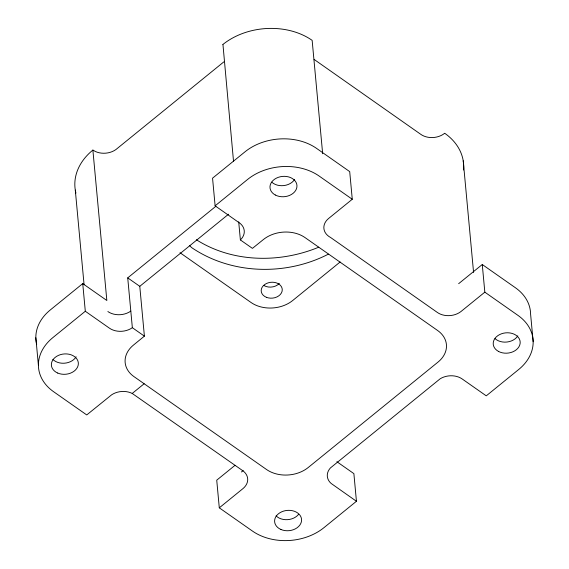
<?xml version="1.0" encoding="UTF-8"?>
<svg xmlns="http://www.w3.org/2000/svg" width="569" height="569" viewBox="0 0 569 569"><rect width="100%" height="100%" fill="white"/><g stroke="black" fill="none" stroke-linecap="round" stroke-linejoin="round"><path stroke-width="0.85" d="M215.807 206.327L127.726 277.878L139.775 286.321L144.398 336.144L133.509 345.042A29.574 22.283 -5.3 0 0 133.943 376.593L266.498 469.489A29.574 22.283 -5.3 0 0 308.242 467.498L438.059 362.055A29.574 22.283 -5.3 0 0 437.625 330.504L305.062 237.607A29.574 22.283 -5.3 0 0 263.326 239.599L252.43 248.383L240.381 239.94A16.899 12.731 -5.3 0 0 238.212 222.059L215.118 205.822L212.557 178.168L245.011 151.809A50.691 38.201 -5.3 0 1 316.563 148.388L349.707 171.61L352.268 199.264L328.669 218.432A16.899 12.731 -5.3 0 0 330.625 237.508L437.028 312.225A16.899 12.731 -5.3 0 0 460.876 311.606L484.831 292.16L482.263 264.507L458.657 283.682M223.859 61.857L115.827 149.619A16.899 12.731 -5.3 0 1 95.336 151.475L92.882 150.067A63.365 47.753 -5.3 0 0 75.926 193.104M92.882 150.067L106.844 300.496L82.74 283.604L50.285 309.963A50.691 38.201 -5.3 0 0 36.701 344.323M82.74 283.604L85.307 311.257L52.853 337.616A50.691 38.201 -5.3 0 0 53.6 391.707L86.737 414.936L111.688 394.772A16.899 12.731 -5.3 0 1 132.214 393.449L144.156 383.748M215.118 205.822L247.572 179.463A50.691 38.201 -5.3 0 1 319.131 176.041L352.268 199.264M139.775 286.321L228.546 214.214M340.141 261.982L292.751 300.475A29.574 22.283 -5.3 0 1 251.007 302.473L180.017 252.721M235.025 465.321L216.732 480.179L219.293 507.833L252.437 531.055A50.691 38.201 -5.3 0 0 323.989 527.634L356.443 501.275L353.882 473.628L336.869 461.701M219.293 507.833L243.013 488.565A16.899 12.731 -5.3 0 0 242.529 470.549L132.214 393.449M328.341 254.165C285.972 276.001 231.441 274.72 191.625 247.586L189.719 245.73M318.704 247.209C279.799 263.333 232.437 262.757 196.376 239.741M85.307 311.257L109.404 328.149A16.899 12.731 -5.3 0 0 132.349 327.701L144.398 336.144M314.109 59.425L420.505 134.142A16.899 12.731 -5.3 0 0 444.353 133.53L444.702 133.253A63.365 47.753 -5.3 0 1 463.55 170.01M233.546 161.539L222.984 44.83M482.263 264.507L515.4 287.736A50.691 38.201 -5.3 0 1 530.593 314.074L533.16 341.727M484.831 292.16L517.968 315.39A50.691 38.201 -5.3 0 1 518.715 369.48L486.26 395.839L462.156 378.947A16.899 12.731 -5.3 0 0 440.2 378.755L330.404 467.953A16.899 12.731 -5.3 0 0 331.144 483.451L356.443 501.275M463.223 160.842L473.579 272.459M322.666 153.737L312.146 40.356A63.365 47.753 -5.3 0 0 222.699 44.631M238.703 221.832L240.381 239.94M127.726 277.878L132.349 327.701M75.3 190.096L84.084 284.777M35.84 337.723L38.408 365.369M130.806 311.108A16.899 12.731 -5.3 0 1 107.868 311.556M279.315 283.398A10.562 7.959 -5.3 0 1 263.888 285.503M243.155 470.357A16.899 12.731 -5.3 0 1 241.476 471.978M294.586 179.47A13.521 10.185 -5.3 0 1 271.79 182.172M517.804 335.902A13.521 10.185 -5.3 0 1 495.009 338.612M76.118 356.791A13.521 10.185 -5.3 0 1 52.86 359.409M298.512 514.433A13.521 10.185 -5.3 0 1 276.079 515.848M266.42 297.31A10.562 7.959 -5.3 0 0 282.267 289.813A10.562 7.959 -5.3 0 0 266.484 283.497A10.562 7.959 -5.3 0 0 266.42 297.31M57.718 373.051A13.521 10.185 -5.3 0 0 78.351 363.925A13.521 10.185 -5.3 0 0 58.536 355.348A13.521 10.185 -5.3 0 0 57.718 373.051M275.318 195.011A13.521 10.185 -5.3 0 0 296.862 187.293A13.521 10.185 -5.3 0 0 278.241 177.35A13.521 10.185 -5.3 0 0 275.318 195.011M498.544 351.443A13.521 10.185 -5.3 0 0 520.087 343.733A13.521 10.185 -5.3 0 0 501.467 333.79A13.521 10.185 -5.3 0 0 498.544 351.443M280.944 529.483A13.521 10.185 -5.3 0 0 301.577 520.365A13.521 10.185 -5.3 0 0 281.755 511.787A13.521 10.185 -5.3 0 0 280.944 529.483"/></g></svg>
